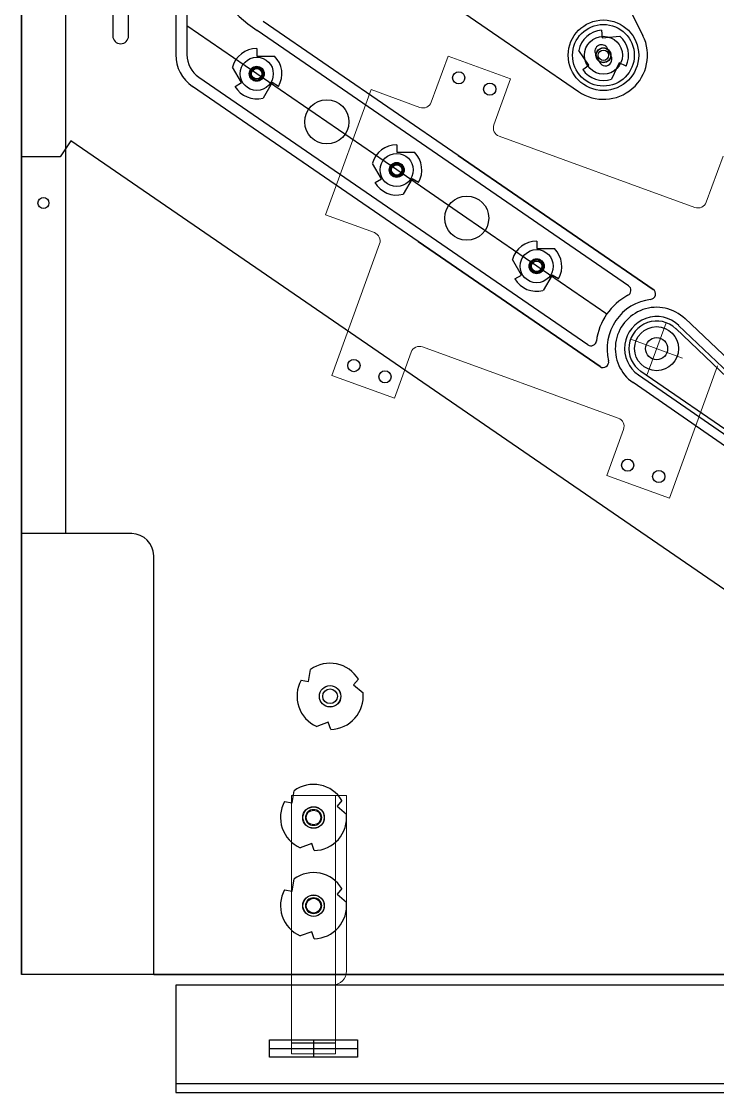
# Model space of a CAD drawing. Extents: x 0 to 23.1, y -2.3 to 46.
# Drawn here: x 0 to 7.89, y -1.34 to 10.81 of the extents above; entities that cross this region are included whole.
import ezdxf

# ---------------------------------------------------------------- set-up
doc = ezdxf.new("R2010")
doc.units = 0
doc.header["$LTSCALE"] = 5.77014
doc.header["$MEASUREMENT"] = 0
for name, color, linetype in [('1_250BIT_500DEP', 5, 'Continuous'), ('6_125BIT_500DEP', 5, 'Continuous'), ('8_250BIT_500OUTLINE', 5, 'Continuous'), ('Z0_BOT_COMP', 5, 'Continuous'), ('Z0_PLASTICS', 5, 'Continuous'), ('Z0_RUBBER', 5, 'Continuous'), ('Z0_TOP_COMP', 5, 'Continuous')]:
    doc.layers.add(name, color=color, linetype=linetype)

msp = doc.modelspace()

# ---------------------------------------------------------------- linework, layer by layer
at = {"layer": '1_250BIT_500DEP', "color": 5, "linetype": 'Continuous', "lineweight": 25}
for centre in [(3.462, 9.67), (5.049, 8.579), (7.202, 7.098)]:
    msp.add_circle(centre, 0.25, dxfattribs=at)
at = {"layer": '6_125BIT_500DEP', "color": 5, "linetype": 'Continuous', "lineweight": 25}
for p, q in [((1.035, 12.347), (1.035, 10.647)), ((1.215, 10.647), (1.215, 12.347))]:
    msp.add_line(p, q, dxfattribs=at)
for centre, radius in [((6.599, 10.426), 0.0825), ((2.668, 10.216), 0.0825), ((4.255, 9.125), 0.0825), ((0.25, 8.75), 0.0625), ((5.842, 8.033), 0.0825), ((3.5, 3.155), 0.122), ((3.312, 1.78), 0.122), ((3.312, 0.78), 0.122)]:
    msp.add_circle(centre, radius, dxfattribs=at)
msp.add_arc((1.125, 10.647), 0.09, 180, 0, dxfattribs=at)
at = {"layer": '8_250BIT_500OUTLINE', "color": 5, "linetype": 'Continuous', "lineweight": 25}
for p, q in [((0, 46), (0, 5)), ((1.25, 5), (0, 5)), ((1.5, 0), (1.5, 4.75)), ((1.5, 0), (21, 0))]:
    msp.add_line(p, q, dxfattribs=at)
msp.add_arc((1.25, 4.75), 0.25, 0, 90, dxfattribs=at)
at = {"layer": 'Z0_BOT_COMP', "color": 4, "linetype": 'Continuous', "lineweight": 25}
for p, q in [((6.577, 10.71), (6.583, 10.625)), ((6.583, 10.625), (6.786, 10.641)), ((2.668, 10.501), (2.668, 10.416)), ((6.434, 10.313), (6.319, 10.48)), ((2.668, 10.416), (2.872, 10.416)), ((6.779, 10.339), (6.691, 10.156)), ((6.856, 10.303), (6.779, 10.339)), ((2.495, 10.116), (2.394, 10.291)), ((6.364, 10.265), (6.434, 10.313)), ((2.422, 10.073), (2.495, 10.116)), ((2.842, 10.116), (2.74, 9.94)), ((2.915, 10.073), (2.842, 10.116)), ((4.255, 9.41), (4.255, 9.325)), ((4.255, 9.325), (4.459, 9.325)), ((4.082, 9.025), (3.981, 9.2)), ((4.009, 8.982), (4.082, 9.025)), ((4.429, 9.025), (4.327, 8.849)), ((4.502, 8.982), (4.429, 9.025)), ((5.842, 8.318), (5.842, 8.233)), ((5.842, 8.233), (6.046, 8.233)), ((5.669, 7.933), (5.568, 8.109)), ((5.596, 7.891), (5.669, 7.933)), ((6.016, 7.933), (5.914, 7.758)), ((6.089, 7.891), (6.016, 7.933)), ((3.255, 3.321), (3.279, 3.458)), ((3.172, 3.336), (3.255, 3.321)), ((3.821, 3.349), (3.766, 3.284)), ((3.766, 3.284), (3.873, 3.194)), ((3.478, 2.86), (3.348, 2.812)), ((3.507, 2.78), (3.478, 2.86)), ((3.068, 1.946), (3.092, 2.083)), ((2.984, 1.961), (3.068, 1.946)), ((3.633, 1.974), (3.579, 1.909)), ((3.579, 1.909), (3.685, 1.819)), ((3.291, 1.485), (3.16, 1.437)), ((3.32, 1.405), (3.291, 1.485)), ((3.068, 0.946), (3.092, 1.083)), ((3.633, 0.974), (3.579, 0.909)), ((2.984, 0.961), (3.068, 0.946)), ((3.579, 0.909), (3.685, 0.819)), ((3.291, 0.485), (3.16, 0.437)), ((3.32, 0.405), (3.291, 0.485))]:
    msp.add_line(p, q, dxfattribs=at)
at = {"layer": 'Z0_BOT_COMP', "color": 4, "linetype": 'Continuous', "lineweight": 5}
for p, q in [((4.647, 9.894), (4.837, 10.416)), ((5.547, 10.158), (4.837, 10.416)), ((5.547, 10.158), (5.357, 9.636)), ((3.964, 10.036), (3.447, 8.616)), ((4.519, 9.835), (3.964, 10.036)), ((7.637, 8.7), (5.417, 9.508)), ((7.765, 8.759), (7.955, 9.281)), ((3.447, 8.616), (4.002, 8.414)), ((3.519, 6.795), (4.061, 8.286)), ((7.096, 6.805), (7.309, 7.392)), ((7.496, 6.991), (6.909, 7.205)), ((4.419, 7.059), (4.229, 6.537)), ((6.767, 6.311), (4.547, 7.118)), ((7.893, 6.902), (7.347, 5.402)), ((3.519, 6.795), (4.229, 6.537)), ((6.637, 5.66), (6.827, 6.182)), ((7.347, 5.402), (6.637, 5.66))]:
    msp.add_line(p, q, dxfattribs=at)
at = {"layer": 'Z0_BOT_COMP', "color": 4, "linetype": 'Continuous', "lineweight": 25}
for centre, radius in [((6.599, 10.426), 0.085), ((6.599, 10.426), 0.059), ((2.668, 10.216), 0.085), ((2.668, 10.216), 0.059), ((4.958, 10.17), 0.069), ((5.31, 10.042), 0.069), ((4.255, 9.125), 0.085), ((4.255, 9.125), 0.059), ((5.842, 8.033), 0.085), ((5.842, 8.033), 0.059), ((7.202, 7.098), 0.25), ((3.77, 6.906), 0.069), ((4.122, 6.778), 0.069), ((6.874, 5.776), 0.069), ((7.226, 5.648), 0.069), ((3.5, 3.155), 0.121), ((3.5, 3.155), 0.0835), ((3.312, 1.78), 0.121), ((3.312, 1.78), 0.0835), ((3.312, 0.78), 0.121), ((3.312, 0.78), 0.0835)]:
    msp.add_circle(centre, radius, dxfattribs=at)
for centre, radius, start, end in [((6.599, 10.426), 0.285, 94.4072, 168.9752), ((6.599, 10.426), 0.285, -25.5928, 48.9752), ((2.668, 10.216), 0.285, 90, 164.5679), ((2.668, 10.216), 0.285, -30, 44.5679), ((6.599, 10.426), 0.285, -145.5928, -71.0248), ((2.668, 10.216), 0.285, -150, -75.4321), ((4.255, 9.125), 0.285, 90, 164.5679), ((4.255, 9.125), 0.285, -30, 44.5679), ((4.255, 9.125), 0.285, -150, -75.4321), ((5.842, 8.033), 0.285, 90, 164.5679), ((5.842, 8.033), 0.285, -30, 44.5679), ((5.842, 8.033), 0.285, -150, -75.4321), ((3.5, 3.155), 0.375, 31.1354, 126.023), ((3.5, 3.155), 0.375, 151.1354, -113.977), ((3.5, 3.155), 0.375, -88.8646, 6.023), ((3.312, 1.78), 0.375, 31.1354, 126.023), ((3.312, 1.78), 0.375, 151.1354, -113.977), ((3.312, 1.78), 0.375, -88.8646, 6.023), ((3.312, 0.78), 0.375, 31.1354, 126.023), ((3.312, 0.78), 0.375, 151.1354, -113.977), ((3.312, 0.78), 0.375, -88.8646, 6.023)]:
    msp.add_arc(centre, radius, start, end, dxfattribs=at)
at = {"layer": 'Z0_BOT_COMP', "color": 4, "linetype": 'Continuous', "lineweight": 5}
for points in [[(4.647, 9.894), (4.638, 9.869), (4.619, 9.849), (4.595, 9.838)], [(4.595, 9.838), (4.571, 9.827), (4.544, 9.825), (4.519, 9.835)], [(5.36, 9.559), (5.349, 9.583), (5.348, 9.611), (5.357, 9.636)], [(5.417, 9.508), (5.392, 9.517), (5.372, 9.535), (5.36, 9.559)], [(7.765, 8.759), (7.756, 8.734), (7.737, 8.714), (7.713, 8.703)], [(7.713, 8.703), (7.689, 8.692), (7.662, 8.691), (7.637, 8.7)], [(4.002, 8.414), (4.027, 8.405), (4.047, 8.387), (4.058, 8.362)], [(4.058, 8.362), (4.069, 8.338), (4.071, 8.311), (4.061, 8.286)], [(4.419, 7.059), (4.428, 7.084), (4.447, 7.104), (4.471, 7.115)], [(4.471, 7.115), (4.495, 7.126), (4.522, 7.128), (4.547, 7.118)], [(6.767, 6.311), (6.792, 6.301), (6.812, 6.283), (6.824, 6.259)], [(6.824, 6.259), (6.835, 6.235), (6.836, 6.207), (6.827, 6.182)]]:
    msp.add_open_spline(points, degree=3, dxfattribs=at)
at = {"layer": 'Z0_PLASTICS', "color": 37, "linetype": 'Continuous', "lineweight": 25}
for p, q in [((5.347, 14.082), (7.047, 10.648)), ((1.75, 11.442), (1.75, 10.433)), ((4.616, 11.183), (6.316, 10.014)), ((4.952, 9.29), (2.742, 10.81)), ((6.688, 10.414), (6.644, 10.504)), ((6.509, 10.437), (6.554, 10.348)), ((4.5, 8.312), (1.94, 10.072)), ((4.952, 9.29), (7.163, 7.77)), ((4.5, 8.312), (6.561, 6.895))]:
    msp.add_line(p, q, dxfattribs=at)
for centre in [(2.668, 10.216), (4.255, 9.125), (5.842, 8.033)]:
    msp.add_circle(centre, 0.075, dxfattribs=at)
for centre, radius, start, end in [((6.599, 10.426), 0.5, -124.5085, 26.3367), ((6.577, 10.471), 0.075, 26.3367, -153.6633), ((2.188, 10.433), 0.438, 180, -124.5085), ((6.621, 10.381), 0.075, -153.6633, 26.3367), ((7.202, 7.098), 0.562, 96.9011, -165.9181), ((7.127, 7.719), 0.0625, -83.0989, 55.4915), ((6.596, 6.946), 0.0625, -124.5085, 14.0819)]:
    msp.add_arc(centre, radius, start, end, dxfattribs=at)
at = {"layer": 'Z0_RUBBER', "color": 2, "linetype": 'Continuous', "lineweight": 25}
for radius in [0.4, 0.215]:
    msp.add_circle((6.599, 10.426), radius, dxfattribs=at)
at = {"layer": 'Z0_TOP_COMP', "color": 4, "linetype": 'Continuous', "lineweight": 25}
for p, q in [((0, 5), (0, 46)), ((0.5, 46), (0.5, 5)), ((1.75, 12.458), (1.75, 10.433)), ((1.875, 11.442), (1.875, 10.433)), ((2.668, 10.216), (1.875, 10.761)), ((6.883, 7.811), (2.671, 10.707)), ((7.163, 7.77), (2.742, 10.81)), ((3.462, 9.67), (2.668, 10.216)), ((6.423, 7.141), (2.01, 10.175)), ((6.561, 6.895), (1.94, 10.072)), ((4.255, 9.125), (3.462, 9.67)), ((0.562, 9.457), (0.438, 9.275)), ((8.5, 4), (0.562, 9.457)), ((0, 9.275), (0, 0)), ((0.438, 9.275), (0, 9.275)), ((5.049, 8.579), (4.255, 9.125)), ((0, 0), (0, 9)), ((5.842, 8.033), (5.049, 8.579)), ((6.636, 7.488), (5.842, 8.033)), ((9.329, 5.726), (7.526, 7.439)), ((7.419, 7.326), (9.217, 5.608)), ((9.253, 5.646), (7.452, 7.362)), ((9.072, 5.43), (7.024, 6.84)), ((8.979, 5.296), (6.935, 6.713)), ((6.996, 6.8), (9.042, 5.387)), ((0.5, 5), (0, 5)), ((21.25, 0), (0, 0)), ((21.25, 0), (0, 0)), ((21.25, -0.121), (1.75, -0.121)), ((1.75, -0.121), (1.75, -1.34)), ((3.527, -0.12), (3.062, -0.12)), ((2.812, -0.94), (2.812, -0.74)), ((2.812, -0.74), (3.812, -0.74)), ((2.812, -0.84), (3.812, -0.84)), ((3.562, -0.78), (3.062, -0.78)), ((3.312, -0.74), (3.312, -0.94)), ((3.812, -0.74), (3.812, -0.94)), ((3.812, -0.94), (2.812, -0.94)), ((21.25, -1.24), (1.75, -1.24)), ((1.75, -1.24), (1.75, -1.34)), ((1.75, -1.34), (21.25, -1.34)), ((1.75, -1.34), (21.25, -1.34))]:
    msp.add_line(p, q, dxfattribs=at)
at = {"layer": 'Z0_TOP_COMP', "color": 4, "linetype": 'Continuous', "lineweight": 5}
for p, q in [((3.062, 2.03), (3.562, 2.03)), ((3.062, -0.9), (3.062, 2.03)), ((3.687, 2.03), (3.562, 2.03)), ((3.562, 2.03), (3.562, -0.12)), ((3.562, 2.03), (3.562, -0.9)), ((3.687, 0.04), (3.687, 2.03)), ((3.062, 0), (3.562, 0)), ((3.062, -0.12), (3.062, 0)), ((3.062, 0), (3.062, -0.9)), ((3.562, 0), (3.062, 0)), ((3.562, 0), (3.562, -0.12)), ((3.562, -0.9), (3.562, 0)), ((3.062, -0.78), (3.062, -0.9)), ((3.562, -0.9), (3.562, -0.78)), ((3.062, -0.9), (3.562, -0.9)), ((3.062, -0.9), (3.562, -0.9)), ((3.562, -0.9), (3.062, -0.9))]:
    msp.add_line(p, q, dxfattribs=at)
at = {"layer": 'Z0_TOP_COMP', "color": 6, "linetype": 'Continuous', "lineweight": 25}
msp.add_circle((6.599, 10.426), 0.35, dxfattribs=at)
at = {"layer": 'Z0_TOP_COMP', "color": 4, "linetype": 'Continuous', "lineweight": 25}
for centre, radius in [((2.668, 10.216), 0.188), ((2.668, 10.216), 0.0625), ((3.462, 9.67), 0.25), ((4.255, 9.125), 0.188), ((4.255, 9.125), 0.0625), ((5.049, 8.579), 0.25), ((5.842, 8.033), 0.188), ((5.842, 8.033), 0.0625), ((7.202, 7.098), 0.125)]:
    msp.add_circle(centre, radius, dxfattribs=at)
at = {"layer": 'Z0_TOP_COMP', "color": 4, "linetype": 'Continuous', "lineweight": 5}
for centre in [(3.312, 1.78), (3.312, 0.78)]:
    msp.add_circle(centre, 0.0925, dxfattribs=at)
at = {"layer": 'Z0_TOP_COMP', "color": 4, "linetype": 'Continuous', "lineweight": 25}
for centre, radius, start, end in [((3.875, 12.458), 2.125, -152.3396, -124.5085), ((2.188, 10.433), 0.438, 180, -124.5085), ((2.188, 10.433), 0.312, 180, -124.5085), ((6.848, 7.759), 0.0625, -61.7881, 55.4915), ((7.202, 7.098), 0.688, 118.2119, 172.7711), ((7.202, 7.098), 0.562, 96.9011, -165.9181), ((7.127, 7.719), 0.0625, -83.0989, 55.4915), ((7.202, 7.098), 0.469, 46.4792, -124.7292), ((7.202, 7.099), 0.363, 46.3868, -124.6368), ((7.202, 7.098), 0.314, 46.1276, -124.7292), ((6.458, 7.193), 0.0625, -124.5085, -7.2289), ((6.596, 6.946), 0.0625, -124.5085, 14.0819)]:
    msp.add_arc(centre, radius, start, end, dxfattribs=at)
at = {"layer": 'Z0_TOP_COMP', "color": 4, "linetype": 'Continuous', "lineweight": 5}
msp.add_arc((3.527, 0.04), 0.16, -90, 0, dxfattribs=at)

doc.saveas('drawing.dxf')
